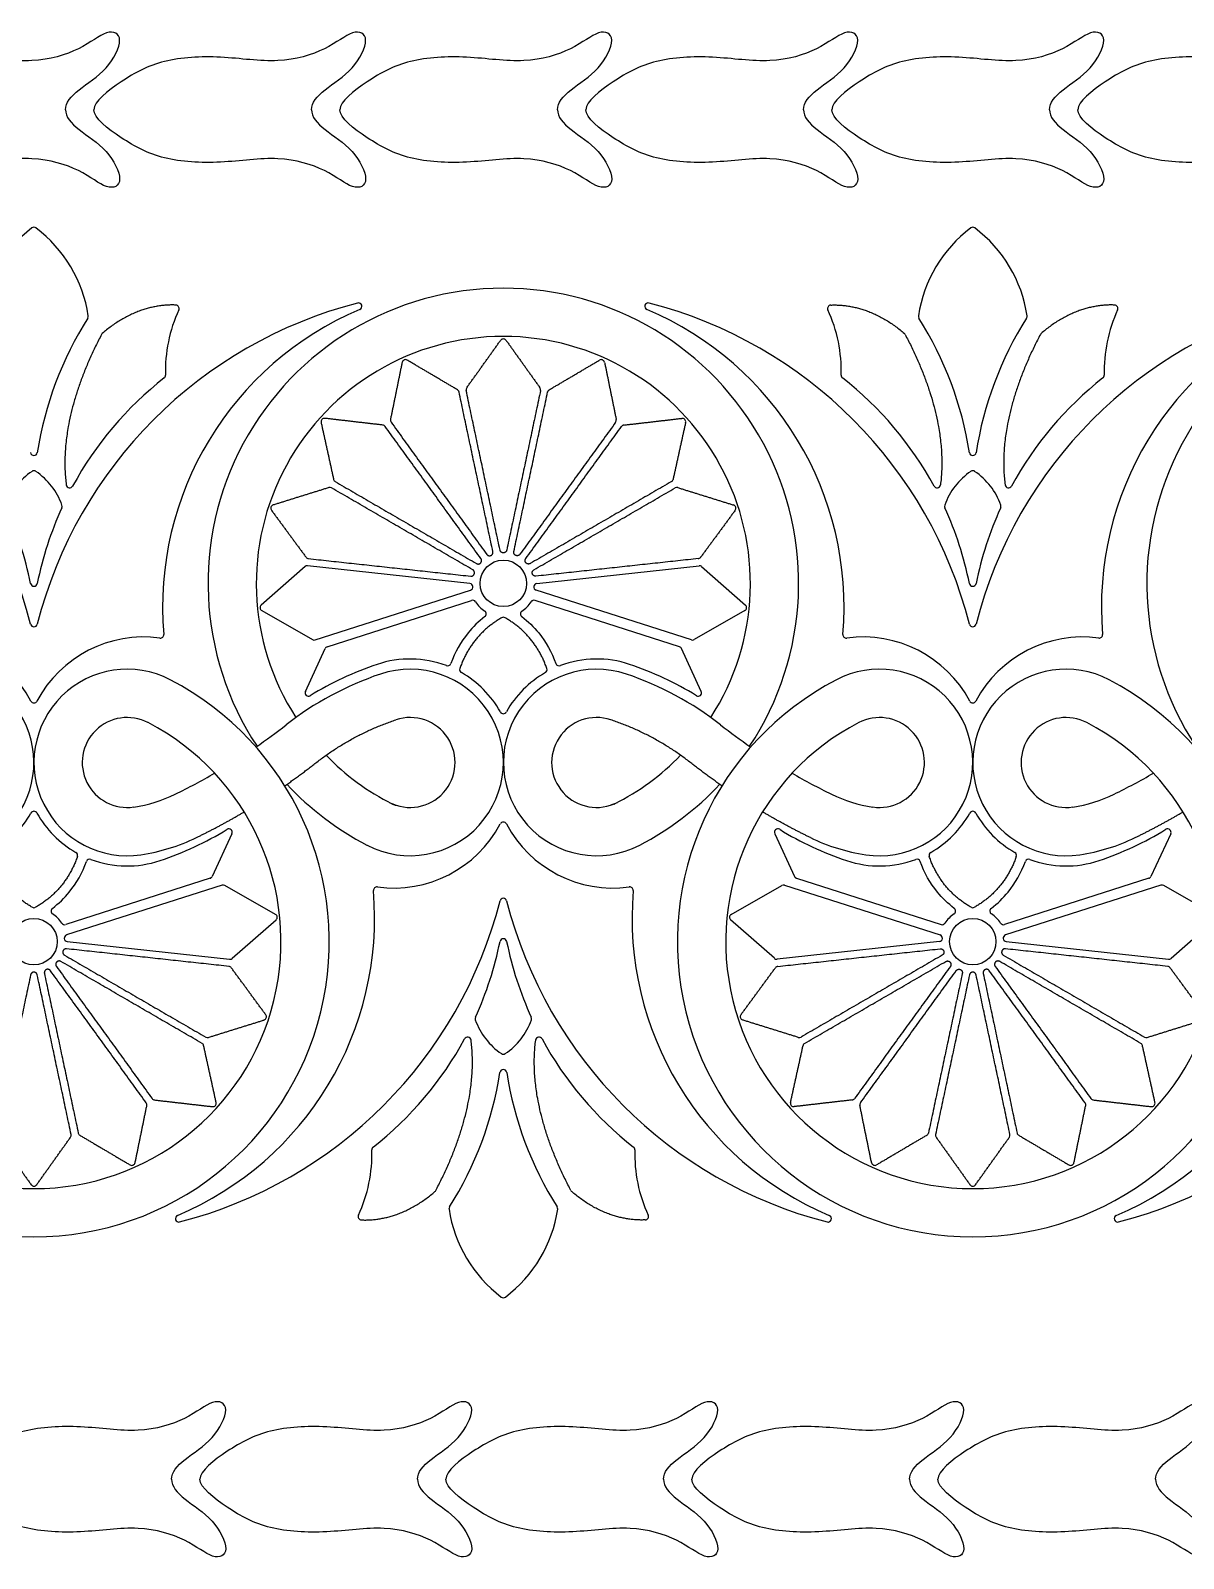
# Model space of a CAD drawing. Header units: millimetres. Extents: x -100 to 100, y -100 to 100.
# Drawn here: x 9.63 to 33.47, y 67.63 to 99.23 of the extents above; entities that cross this region are included whole.
import ezdxf

# ---------------------------------------------------------------- set-up
doc = ezdxf.new("R2010")
doc.units = ezdxf.units.MM
doc.header["$MEASUREMENT"] = 0
doc.layers.add('Layer 03', color=5, linetype='Continuous')

msp = doc.modelspace()

# ---------------------------------------------------------------- linework, layer by layer
at = {"layer": 'Layer 03'}
for p, q in [((18.719, 87.792), (15.363, 88.156)), ((20.1, 87.792), (23.455, 88.156)), ((15.309, 88.139), (14.403, 87.343)), ((23.509, 88.139), (24.416, 87.343)), ((15.518, 86.625), (18.732, 87.655)), ((23.3, 86.625), (20.086, 87.655)), ((14.414, 87.229), (15.462, 86.631)), ((15.767, 86.483), (18.753, 87.44)), ((23.051, 86.483), (20.066, 87.44)), ((24.404, 87.229), (23.357, 86.631)), ((15.316, 85.56), (15.725, 86.446)), ((23.502, 85.56), (23.094, 86.446)), ((13.797, 82.617), (13.389, 81.732)), ((25.021, 82.617), (25.429, 81.732)), ((33.207, 82.617), (32.798, 81.732)), ((13.347, 81.694), (10.361, 80.737)), ((13.596, 81.552), (10.381, 80.522)), ((14.699, 80.948), (13.652, 81.546)), ((24.119, 80.948), (25.166, 81.546)), ((25.223, 81.552), (28.437, 80.522)), ((25.472, 81.694), (28.457, 80.737)), ((32.756, 81.694), (29.77, 80.737)), ((33.005, 81.552), (29.79, 80.522)), ((34.109, 80.948), (33.061, 81.546)), ((13.805, 80.039), (14.711, 80.834)), ((25.013, 80.039), (24.107, 80.834)), ((33.214, 80.039), (34.12, 80.834)), ((10.395, 80.385), (13.751, 80.021)), ((28.423, 80.385), (25.067, 80.021)), ((29.804, 80.385), (33.16, 80.021))]:
    msp.add_line(p, q, dxfattribs=at)
for centre in [(19.409, 87.793), (9.705, 80.384), (29.114, 80.384)]:
    msp.add_circle(centre, 0.48, dxfattribs=at)
for centre, radius, start, end in [((11.349, 92.908), 2.8, 127.0477, 171.3906), ((9.705, 95.087), 0.0704, 52.9523, 127.0477), ((8.06, 92.908), 2.8, 8.6094, 52.9523), ((30.758, 92.908), 2.8, 127.0477, 171.3906), ((29.114, 95.087), 0.0704, 52.9523, 127.0477), ((27.469, 92.908), 2.8, 8.6094, 52.9523), ((19.409, 87.793), 6.105, 90, 213.4938), ((19.409, 87.793), 6.105, 326.5062, 90), ((38.818, 87.793), 6.105, 90, 213.4938), ((0.712, 84.671), 9.211, 14.3254, 75.5405), ((18.697, 84.671), 9.211, 104.4595, 165.6746), ((12.636, 93.478), 0.0704, 335.2074, 87.687), ((16.415, 93.522), 0.0704, 292.9015, 104.4595), ((22.403, 93.522), 0.0704, 75.5405, 247.0985), ((20.121, 84.671), 9.211, 14.3254, 75.5405), ((26.182, 93.478), 0.0704, 92.313, 204.7926), ((38.106, 84.671), 9.211, 104.4595, 165.6746), ((32.045, 93.478), 0.0704, 335.2074, 87.687), ((16.947, 89.392), 7.257, 147.6169, 171.2498), ((10.759, 93.317), 0.0704, 327.6169, 8.6094), ((19.04, 87.307), 6.675, 112.9015, 184.8891), ((15.438, 92.184), 3.016, 155.2074, 181.6301), ((19.778, 87.307), 6.675, 355.1109, 67.0985), ((23.38, 92.184), 3.016, 358.3699, 24.7926), ((28.059, 93.317), 0.0704, 171.3906, 212.3831), ((21.871, 89.392), 7.257, 8.7502, 32.3831), ((36.356, 89.392), 7.257, 147.6169, 171.2498), ((30.168, 93.317), 0.0704, 327.6169, 8.6094), ((38.449, 87.307), 6.675, 112.9015, 184.8891), ((34.847, 92.184), 3.016, 155.2074, 181.6301), ((11.165, 92.908), 0.0704, 131.2726, 152.1142), ((19.409, 87.793), 5.107, 90, 212.8968), ((19.409, 87.793), 5.107, 327.1032, 90), ((27.653, 92.908), 0.0704, 27.8858, 48.7274), ((30.574, 92.908), 0.0704, 131.2726, 152.1142), ((19.409, 92.778), 0.0704, 35.4977, 144.5023), ((17.386, 92.349), 0.0704, 59.4455, 168.4501), ((21.433, 92.349), 0.0704, 11.5499, 120.5545), ((16.842, 86.363), 7.211, 128.0617, 151.4993), ((12.353, 92.096), 0.0704, 308.0617, 1.6301), ((26.465, 92.096), 0.0704, 178.3699, 231.9383), ((21.976, 86.363), 7.211, 28.5007, 51.9383), ((36.251, 86.363), 7.211, 128.0617, 151.4993), ((31.762, 92.096), 0.0704, 308.0617, 1.6301), ((18.424, 91.736), 0.0704, 11.9739, 59.4455), ((18.709, 91.797), 0.0704, 144.5023, 191.9739), ((20.109, 91.797), 0.0704, 348.0261, 35.4977), ((20.394, 91.736), 0.0704, 120.5545, 168.0337), ((15.71, 91.136), 0.0704, 83.3932, 192.3979), ((16.908, 90.997), 0.0704, 35.9217, 83.3932), ((17.144, 91.168), 0.0704, 168.4501, 215.9217), ((21.674, 91.168), 0.0704, 324.0783, 11.5499), ((21.91, 90.997), 0.0704, 96.6068, 144.0783), ((23.108, 91.136), 0.0704, 347.6021, 96.6068), ((9.705, 90.507), 0.0704, 188.7502, 351.2498), ((29.114, 90.507), 0.0704, 188.7502, 351.2498), ((10.455, 88.94), 1.411, 124.0307, 160.5139), ((9.705, 90.052), 0.0704, 55.9693, 124.0307), ((8.954, 88.94), 1.411, 19.4861, 55.9693), ((29.864, 88.94), 1.411, 124.0307, 160.5139), ((29.114, 90.052), 0.0704, 55.9693, 124.0307), ((28.363, 88.94), 1.411, 19.4861, 55.9693), ((10.443, 89.838), 0.0704, 187.6175, 331.4993), ((15.823, 89.706), 0.0704, 59.8694, 107.341), ((15.969, 89.958), 0.0704, 192.3979, 239.8694), ((22.849, 89.958), 0.0704, 300.1306, 347.6021), ((22.995, 89.706), 0.0704, 72.659, 120.1306), ((28.375, 89.838), 0.0704, 208.5007, 352.3825), ((29.852, 89.838), 0.0704, 187.6175, 331.4993), ((2.567, 86.363), 7.211, 11.4156, 24.5409), ((16.842, 86.363), 7.211, 155.4591, 168.5844), ((10.218, 89.388), 0.0704, 335.4591, 19.4861), ((14.672, 89.347), 0.0704, 107.341, 216.3456), ((24.146, 89.347), 0.0704, 323.6544, 72.659), ((28.6, 89.388), 0.0704, 160.5139, 204.5409), ((21.976, 86.363), 7.211, 11.4156, 24.5409), ((36.251, 86.363), 7.211, 155.4591, 168.5844), ((29.627, 89.388), 0.0704, 335.4591, 19.4861), ((15.355, 88.086), 0.0704, 83.8172, 131.2888), ((15.387, 88.375), 0.0704, 216.3456, 263.8172), ((23.432, 88.375), 0.0704, 276.1828, 323.6544), ((23.463, 88.086), 0.0704, 48.7112, 96.1828), ((9.705, 87.804), 0.0704, 191.4156, 348.5844), ((18.711, 87.722), 0.0704, 287.765, 83.8172), ((20.107, 87.722), 0.0704, 96.1828, 252.235), ((29.114, 87.804), 0.0704, 191.4156, 348.5844), ((14.449, 87.29), 0.0704, 131.2888, 240.2934), ((18.774, 87.373), 0.0704, 33.5099, 107.765), ((19.409, 87.793), 0.691, 213.5099, 236.113), ((18.985, 87.161), 0.0704, 307.3775, 56.113), ((19.834, 87.161), 0.0704, 123.887, 232.6225), ((19.409, 87.793), 0.691, 303.887, 326.4901), ((20.044, 87.373), 0.0704, 72.235, 146.4901), ((24.369, 87.29), 0.0704, 299.7066, 48.7112), ((9.705, 86.967), 0.0704, 194.3254, 345.6746), ((19.409, 87.021), 0.0704, 60.0428, 119.9572), ((29.114, 86.967), 0.0704, 194.3254, 345.6746), ((7.435, 84.186), 2.499, 27.959, 97.7055), ((11.974, 84.186), 2.499, 82.2945, 152.041), ((12.319, 86.733), 0.0704, 262.2945, 4.8891), ((15.497, 86.692), 0.0704, 240.2934, 287.765), ((23.322, 86.692), 0.0704, 252.235, 299.7066), ((26.499, 86.733), 0.0704, 175.1109, 277.7055), ((26.844, 84.186), 2.499, 27.959, 97.7055), ((31.383, 84.186), 2.499, 82.2945, 152.041), ((31.728, 86.733), 0.0704, 262.2945, 4.8891), ((15.789, 86.416), 0.0704, 107.765, 155.2366), ((23.03, 86.416), 0.0704, 24.7634, 72.235), ((7.776, 84.089), 1.928, 261.5255, 117.4989), ((11.633, 84.089), 1.928, 62.5011, 278.4745), ((18.948, 79.721), 6.747, 108.5717, 121.5567), ((17.481, 84.089), 1.928, 242.5, 108.5717), ((17.481, 84.089), 2.14, 69.4855, 108.5717), ((18.255, 86.159), 0.0704, 249.4855, 339.7509), ((18.576, 86.009), 0.0704, 160.5333, 240.307), ((17.481, 84.089), 2.14, 29.2482, 60.307), ((21.338, 84.089), 1.928, 71.4283, 297.5), ((21.338, 84.089), 2.14, 119.693, 150.7518), ((20.243, 86.009), 0.0704, 299.693, 19.4667), ((20.563, 86.159), 0.0704, 200.2491, 290.5145), ((21.338, 84.089), 2.14, 71.4283, 110.5145), ((19.87, 79.721), 6.747, 58.4433, 71.4283), ((27.185, 84.089), 1.928, 261.5255, 117.4989), ((31.042, 84.089), 1.928, 62.5011, 278.4745), ((9.705, 80.384), 6.105, 117.4996, 270), ((9.705, 80.384), 6.105, 270, 62.5004), ((18.948, 79.721), 6.536, 108.5717, 128.0721), ((19.87, 79.721), 6.536, 51.9279, 71.4283), ((29.114, 80.384), 6.105, 117.4996, 270), ((29.114, 80.384), 6.105, 270, 62.5004), ((9.705, 85.391), 0.0704, 207.959, 332.041), ((15.38, 85.53), 0.0704, 155.2366, 301.5567), ((23.438, 85.53), 0.0704, 238.4433, 24.7634), ((29.114, 85.391), 0.0704, 207.959, 332.041), ((11.633, 84.089), 0.93, 62.5, 278.4745), ((17.481, 84.089), 0.93, 242.5, 108.5717), ((19.409, 85.168), 0.0704, 209.2482, 330.7518), ((21.338, 84.089), 0.93, 71.4283, 297.5), ((27.185, 84.089), 0.93, 261.5255, 117.5), ((31.042, 84.089), 0.93, 62.5, 278.4745), ((9.705, 80.384), 5.107, 117.5, 270), ((9.705, 80.384), 5.107, 270, 62.5), ((7.023, 94.945), 12.802, 304.6123, 308.0717), ((31.795, 94.945), 12.802, 231.9283, 235.3877), ((29.114, 80.384), 5.107, 117.5, 270), ((29.114, 80.384), 5.107, 270, 62.5), ((19.409, 87.793), 5.107, 224.1258, 243.3181), ((19.409, 87.793), 5.107, 296.6819, 315.8742), ((7.023, 94.945), 12.802, 295.9504, 300.0797), ((31.795, 94.945), 12.802, 239.9203, 244.0496), ((26.432, 94.945), 12.802, 295.9504, 300.0797), ((11.336, 86.083), 2.947, 278.4745, 295.9504), ((19.409, 87.793), 6.105, 222.8864, 242.5), ((19.409, 87.793), 6.105, 297.5, 317.1136), ((27.482, 86.083), 2.947, 244.0496, 261.5255), ((30.745, 86.083), 2.947, 278.4745, 295.9504), ((7.776, 84.089), 2.14, 299.693, 330.7518), ((9.705, 83.009), 0.0704, 29.2482, 150.7518), ((11.633, 84.089), 2.14, 209.2482, 240.307), ((17.139, 83.991), 2.499, 262.2945, 332.041), ((19.409, 82.786), 0.0704, 27.959, 152.041), ((21.679, 83.991), 2.499, 207.959, 277.7055), ((27.185, 84.089), 2.14, 299.693, 330.7518), ((29.114, 83.009), 0.0704, 29.2482, 150.7518), ((31.042, 84.089), 2.14, 209.2482, 240.307), ((11.336, 86.083), 3.945, 278.4745, 295.9504), ((10.165, 88.456), 6.747, 288.5717, 301.5567), ((13.734, 82.647), 0.0704, 335.2366, 121.5567), ((25.085, 82.647), 0.0704, 58.4433, 204.7634), ((28.653, 88.456), 6.747, 238.4433, 251.4283), ((27.482, 86.083), 3.945, 244.0496, 261.5255), ((30.745, 86.083), 3.945, 278.4745, 295.9504), ((29.575, 88.456), 6.747, 288.5717, 301.5567), ((33.143, 82.647), 0.0704, 335.2366, 121.5567), ((10.538, 82.169), 0.0704, 340.5333, 60.307), ((28.28, 82.169), 0.0704, 119.693, 199.4667), ((29.947, 82.169), 0.0704, 340.5333, 60.307), ((10.858, 82.019), 0.0704, 69.4855, 159.7509), ((11.633, 84.089), 2.14, 249.4855, 288.5717), ((27.185, 84.089), 2.14, 251.4283, 290.5145), ((27.96, 82.019), 0.0704, 20.2491, 110.5145), ((30.268, 82.019), 0.0704, 69.4855, 159.7509), ((31.042, 84.089), 2.14, 249.4855, 288.5717), ((13.325, 81.761), 0.0704, 287.765, 335.2366), ((13.617, 81.485), 0.0704, 60.2934, 107.765), ((25.201, 81.485), 0.0704, 72.235, 119.7066), ((25.493, 81.761), 0.0704, 204.7634, 252.235), ((32.734, 81.761), 0.0704, 287.765, 335.2366), ((33.026, 81.485), 0.0704, 60.2934, 107.765), ((10.073, 80.87), 6.675, 292.9015, 4.8891), ((10.416, 83.507), 9.211, 284.4595, 345.6746), ((16.795, 81.445), 0.0704, 82.2945, 184.8891), ((19.409, 81.21), 0.0704, 14.3254, 165.6746), ((28.402, 83.507), 9.211, 194.3254, 255.5405), ((22.023, 81.445), 0.0704, 355.1109, 97.7055), ((28.745, 80.87), 6.675, 175.1109, 247.0985), ((29.483, 80.87), 6.675, 292.9015, 4.8891), ((29.825, 83.507), 9.211, 284.4595, 345.6746), ((9.705, 81.156), 0.0704, 240.0428, 299.9572), ((10.129, 81.016), 0.0704, 127.3775, 236.113), ((9.705, 80.384), 0.691, 33.5099, 56.113), ((14.665, 80.887), 0.0704, 311.2888, 60.2934), ((24.154, 80.887), 0.0704, 119.7066, 228.7112), ((29.114, 80.384), 0.691, 123.887, 146.4901), ((28.689, 81.016), 0.0704, 303.887, 52.6225), ((29.114, 81.156), 0.0704, 240.0428, 299.9572), ((29.538, 81.016), 0.0704, 127.3775, 236.113), ((29.114, 80.384), 0.691, 33.5099, 56.113), ((10.339, 80.805), 0.0704, 213.5099, 287.765), ((28.479, 80.805), 0.0704, 252.235, 326.4901), ((29.749, 80.805), 0.0704, 213.5099, 287.765), ((10.403, 80.455), 0.0704, 107.765, 263.8172), ((12.272, 81.814), 7.211, 335.4591, 348.5844), ((19.409, 80.373), 0.0704, 11.4156, 168.5844), ((26.546, 81.814), 7.211, 191.4156, 204.5409), ((28.416, 80.455), 0.0704, 276.1828, 72.235), ((29.812, 80.455), 0.0704, 107.765, 263.8172), ((13.758, 80.091), 0.0704, 263.8172, 311.2888), ((25.06, 80.091), 0.0704, 228.7112, 276.1828), ((33.168, 80.091), 0.0704, 263.8172, 311.2888), ((13.727, 79.802), 0.0704, 36.3456, 83.8172), ((25.091, 79.802), 0.0704, 96.1828, 143.6544), ((33.136, 79.802), 0.0704, 36.3456, 83.8172), ((14.442, 78.831), 0.0704, 287.341, 36.3456), ((18.895, 78.79), 0.0704, 155.4591, 199.4861), ((20.16, 79.237), 1.411, 199.4861, 235.9693), ((18.659, 79.237), 1.411, 304.0307, 340.5139), ((19.923, 78.79), 0.0704, 340.5139, 24.5409), ((24.376, 78.831), 0.0704, 143.6544, 252.659), ((13.291, 78.471), 0.0704, 239.8694, 287.341), ((12.272, 81.814), 7.211, 308.0617, 331.4993), ((18.671, 78.339), 0.0704, 7.6175, 151.4993), ((20.147, 78.339), 0.0704, 28.5007, 172.3825), ((26.546, 81.814), 7.211, 208.5007, 231.9383), ((25.528, 78.471), 0.0704, 252.659, 300.1306), ((32.7, 78.471), 0.0704, 239.8694, 287.341), ((13.144, 78.219), 0.0704, 12.3979, 59.8694), ((19.409, 78.126), 0.0704, 235.9693, 304.0307), ((25.674, 78.219), 0.0704, 120.1306, 167.6021), ((32.554, 78.219), 0.0704, 12.3979, 59.8694), ((19.409, 77.67), 0.0704, 8.7502, 171.2498), ((12.167, 78.785), 7.257, 327.6169, 351.2498), ((26.651, 78.785), 7.257, 188.7502, 212.3831), ((12.205, 77.18), 0.0704, 215.9217, 263.3932), ((26.613, 77.18), 0.0704, 276.6068, 324.0783), ((31.615, 77.18), 0.0704, 215.9217, 263.3932), ((11.97, 77.009), 0.0704, 348.4501, 35.9217), ((13.403, 77.042), 0.0704, 263.3932, 12.3979), ((25.415, 77.042), 0.0704, 167.6021, 276.6068), ((26.849, 77.009), 0.0704, 144.0783, 191.5499), ((31.379, 77.009), 0.0704, 348.4501, 35.9217), ((32.812, 77.042), 0.0704, 263.3932, 12.3979), ((10.405, 76.381), 0.0704, 324.5023, 11.9739), ((10.69, 76.441), 0.0704, 191.9663, 239.4455), ((28.129, 76.441), 0.0704, 300.5545, 348.0261), ((28.413, 76.381), 0.0704, 168.0261, 215.4977), ((29.814, 76.381), 0.0704, 324.5023, 11.9739), ((30.099, 76.441), 0.0704, 191.9663, 239.4455), ((13.676, 75.993), 3.016, 335.2074, 1.6301), ((16.761, 76.081), 0.0704, 128.0617, 181.6301), ((22.057, 76.081), 0.0704, 358.3699, 51.9383), ((25.142, 75.993), 3.016, 178.3699, 204.7926), ((11.728, 75.828), 0.0704, 239.4455, 348.4501), ((27.09, 75.828), 0.0704, 191.5499, 300.5545), ((31.137, 75.828), 0.0704, 239.4455, 348.4501), ((9.705, 75.399), 0.0704, 215.4977, 324.5023), ((17.949, 75.269), 0.0704, 311.2726, 332.1142), ((20.869, 75.269), 0.0704, 207.8858, 228.7274), ((29.114, 75.399), 0.0704, 215.4977, 324.5023), ((18.355, 74.86), 0.0704, 147.6169, 188.6094), ((20.463, 74.86), 0.0704, 351.3906, 32.3831), ((12.699, 74.656), 0.0704, 112.9015, 284.4595), ((16.478, 74.699), 0.0704, 155.2074, 267.687), ((21.054, 75.269), 2.8, 188.6094, 232.9523), ((17.765, 75.269), 2.8, 307.0477, 351.3906), ((22.341, 74.699), 0.0704, 272.313, 24.7926), ((26.12, 74.656), 0.0704, 255.5405, 67.0985), ((32.108, 74.656), 0.0704, 112.9015, 284.4595), ((19.409, 73.09), 0.0704, 232.9523, 307.0477)]:
    msp.add_arc(centre, radius, start, end, dxfattribs=at)
for points, degree in [([(10.356, 97.589), (10.356, 97.734), (10.583, 97.998), (11.247, 98.4), (11.596, 99.117), (11.229, 99.279), (10.705, 98.825), (9.7, 98.518), (8.48, 98.719), (7.252, 98.647), (6.43, 98.208), (5.858, 97.755), (5.858, 97.589)], 3), ([(15.442, 97.589), (15.442, 97.734), (15.669, 97.998), (16.333, 98.4), (16.682, 99.117), (16.315, 99.279), (15.791, 98.825), (14.786, 98.518), (13.566, 98.719), (12.338, 98.647), (11.516, 98.208), (10.944, 97.755), (10.944, 97.589)], 3), ([(20.528, 97.589), (20.528, 97.734), (20.754, 97.998), (21.419, 98.4), (21.768, 99.117), (21.401, 99.279), (20.877, 98.825), (19.871, 98.518), (18.652, 98.719), (17.424, 98.647), (16.602, 98.208), (16.029, 97.755), (16.029, 97.589)], 3), ([(25.614, 97.589), (25.614, 97.734), (25.84, 97.998), (26.505, 98.4), (26.854, 99.117), (26.487, 99.279), (25.963, 98.825), (24.957, 98.518), (23.738, 98.719), (22.509, 98.647), (21.688, 98.208), (21.115, 97.755), (21.115, 97.589)], 3), ([(30.7, 97.589), (30.7, 97.734), (30.926, 97.998), (31.59, 98.4), (31.94, 99.117), (31.573, 99.279), (31.049, 98.825), (30.043, 98.518), (28.824, 98.719), (27.595, 98.647), (26.774, 98.208), (26.201, 97.755), (26.201, 97.589)], 3), ([(35.786, 97.589), (35.786, 97.734), (36.012, 97.998), (36.676, 98.4), (37.026, 99.117), (36.659, 99.279), (36.135, 98.825), (35.129, 98.518), (33.91, 98.719), (32.681, 98.647), (31.86, 98.208), (31.287, 97.755), (31.287, 97.589)], 3), ([(10.356, 97.589), (10.356, 97.444), (10.583, 97.179), (11.247, 96.777), (11.596, 96.06), (11.229, 95.898), (10.705, 96.353), (9.7, 96.659), (8.48, 96.459), (7.252, 96.531), (6.43, 96.969), (5.858, 97.422), (5.858, 97.589)], 3), ([(15.442, 97.589), (15.442, 97.444), (15.669, 97.179), (16.333, 96.777), (16.682, 96.06), (16.315, 95.898), (15.791, 96.353), (14.786, 96.659), (13.566, 96.459), (12.338, 96.531), (11.516, 96.969), (10.944, 97.422), (10.944, 97.589)], 3), ([(20.528, 97.589), (20.528, 97.444), (20.754, 97.179), (21.419, 96.777), (21.768, 96.06), (21.401, 95.898), (20.877, 96.353), (19.871, 96.659), (18.652, 96.459), (17.424, 96.531), (16.602, 96.969), (16.029, 97.422), (16.029, 97.589)], 3), ([(25.614, 97.589), (25.614, 97.444), (25.84, 97.179), (26.505, 96.777), (26.854, 96.06), (26.487, 95.898), (25.963, 96.353), (24.957, 96.659), (23.738, 96.459), (22.509, 96.531), (21.688, 96.969), (21.115, 97.422), (21.115, 97.589)], 3), ([(30.7, 97.589), (30.7, 97.444), (30.926, 97.179), (31.59, 96.777), (31.94, 96.06), (31.573, 95.898), (31.049, 96.353), (30.043, 96.659), (28.824, 96.459), (27.595, 96.531), (26.774, 96.969), (26.201, 97.422), (26.201, 97.589)], 3), ([(35.786, 97.589), (35.786, 97.444), (36.012, 97.179), (36.676, 96.777), (37.026, 96.06), (36.659, 95.898), (36.135, 96.353), (35.129, 96.659), (33.91, 96.459), (32.681, 96.531), (31.86, 96.969), (31.287, 97.422), (31.287, 97.589)], 3), ([(18.651, 91.838), (19.002, 92.328), (19.352, 92.819)], 2), ([(19.466, 92.819), (19.817, 92.328), (20.167, 91.838)], 2), ([(17.316, 92.363), (17.196, 91.773), (17.075, 91.182)], 2), ([(18.46, 91.797), (17.941, 92.103), (17.421, 92.41)], 2), ([(20.358, 91.797), (20.878, 92.103), (21.397, 92.41)], 2), ([(21.502, 92.363), (21.622, 91.773), (21.743, 91.182)], 2), ([(19.193, 88.449), (18.843, 90.1), (18.493, 91.751)], 2), ([(19.34, 88.48), (18.99, 90.131), (18.64, 91.782)], 2), ([(20.178, 91.782), (19.828, 90.131), (19.478, 88.48)], 2), ([(19.626, 88.45), (19.976, 90.1), (20.325, 91.751)], 2), ([(15.641, 91.121), (15.771, 90.532), (15.9, 89.943)], 2), ([(16.916, 91.067), (16.317, 91.136), (15.718, 91.206)], 2), ([(18.946, 88.305), (17.955, 89.672), (16.965, 91.038)], 2), ([(17.087, 91.126), (18.077, 89.76), (19.067, 88.393)], 2), ([(21.731, 91.126), (20.741, 89.76), (19.752, 88.394)], 2), ([(19.873, 88.305), (20.863, 89.672), (21.853, 91.038)], 2), ([(21.902, 91.067), (22.501, 91.136), (23.1, 91.206)], 2), ([(23.177, 91.121), (23.047, 90.532), (22.918, 89.943)], 2), ([(15.802, 89.773), (15.226, 89.594), (14.651, 89.414)], 2), ([(18.778, 88.073), (17.318, 88.92), (15.858, 89.767)], 2), ([(15.934, 89.897), (17.393, 89.05), (18.853, 88.203)], 2), ([(22.884, 89.897), (21.425, 89.05), (19.965, 88.203)], 2), ([(20.041, 88.073), (21.5, 88.92), (22.96, 89.767)], 2), ([(23.016, 89.773), (23.592, 89.594), (24.167, 89.414)], 2), ([(14.615, 89.305), (14.973, 88.819), (15.33, 88.333)], 2), ([(24.203, 89.305), (23.846, 88.819), (23.488, 88.333)], 2), ([(15.379, 88.305), (17.057, 88.123), (18.735, 87.942)], 2), ([(23.439, 88.305), (21.761, 88.123), (20.083, 87.942)], 2), ([(19.374, 87.082), (18.754, 86.725), (18.509, 86.032)], 2), ([(19.027, 87.105), (18.897, 87.006), (18.781, 86.893), (18.679, 86.768)], 3), ([(20.309, 86.032), (20.064, 86.725), (19.444, 87.082)], 2), ([(19.791, 87.105), (19.921, 87.006), (20.037, 86.893), (20.14, 86.768)], 3), ([(18.679, 86.768), (18.528, 86.583), (18.408, 86.37), (18.321, 86.134)], 3), ([(20.14, 86.768), (20.291, 86.583), (20.41, 86.37), (20.497, 86.134)], 3), ([(9.669, 81.095), (9.049, 81.452), (8.805, 82.145)], 2), ([(10.605, 82.145), (10.36, 81.452), (9.74, 81.095)], 2), ([(10.435, 81.409), (10.586, 81.594), (10.705, 81.807), (10.792, 82.043)], 3), ([(28.383, 81.409), (28.232, 81.594), (28.113, 81.807), (28.026, 82.043)], 3), ([(29.078, 81.095), (28.459, 81.452), (28.214, 82.145)], 2), ([(30.014, 82.145), (29.769, 81.452), (29.149, 81.095)], 2), ([(29.844, 81.409), (29.995, 81.594), (30.114, 81.807), (30.201, 82.043)], 3), ([(10.086, 81.072), (10.216, 81.172), (10.333, 81.284), (10.435, 81.409)], 3), ([(28.732, 81.072), (28.602, 81.172), (28.485, 81.284), (28.383, 81.409)], 3), ([(29.495, 81.072), (29.625, 81.172), (29.742, 81.284), (29.844, 81.409)], 3), ([(13.18, 78.28), (11.72, 79.127), (10.261, 79.975)], 2), ([(10.336, 80.105), (11.796, 79.257), (13.255, 78.41)], 2), ([(13.735, 79.872), (12.057, 80.054), (10.379, 80.236)], 2), ([(25.084, 79.872), (26.761, 80.054), (28.439, 80.236)], 2), ([(28.482, 80.105), (27.023, 79.257), (25.563, 78.41)], 2), ([(25.638, 78.28), (27.098, 79.127), (28.558, 79.975)], 2), ([(32.589, 78.28), (31.129, 79.127), (29.67, 79.975)], 2), ([(29.745, 80.105), (31.205, 79.257), (32.664, 78.41)], 2), ([(33.144, 79.872), (31.466, 80.054), (29.788, 80.236)], 2), ([(9.636, 79.697), (9.286, 78.046), (8.935, 76.395)], 2), ([(10.474, 76.395), (10.124, 78.046), (9.773, 79.697)], 2), ([(9.921, 79.727), (10.271, 78.077), (10.621, 76.426)], 2), ([(12.027, 77.051), (11.037, 78.417), (10.047, 79.783)], 2), ([(10.168, 79.872), (11.158, 78.506), (12.148, 77.139)], 2), ([(14.498, 78.872), (14.141, 79.358), (13.784, 79.844)], 2), ([(24.32, 78.872), (24.677, 79.358), (25.034, 79.844)], 2), ([(28.65, 79.872), (27.66, 78.506), (26.67, 77.139)], 2), ([(26.792, 77.051), (27.782, 78.417), (28.772, 79.784)], 2), ([(28.898, 79.728), (28.548, 78.077), (28.197, 76.426)], 2), ([(29.045, 79.697), (28.695, 78.046), (28.344, 76.395)], 2), ([(29.883, 76.395), (29.533, 78.046), (29.183, 79.697)], 2), ([(29.33, 79.727), (29.68, 78.077), (30.03, 76.426)], 2), ([(31.436, 77.051), (30.446, 78.417), (29.456, 79.783)], 2), ([(29.577, 79.872), (30.567, 78.506), (31.557, 77.139)], 2), ([(33.908, 78.872), (33.55, 79.358), (33.193, 79.844)], 2), ([(13.312, 78.404), (13.887, 78.584), (14.463, 78.763)], 2), ([(25.507, 78.404), (24.931, 78.584), (24.355, 78.763)], 2), ([(32.721, 78.404), (33.296, 78.584), (33.872, 78.763)], 2), ([(13.472, 77.057), (13.343, 77.646), (13.213, 78.234)], 2), ([(25.346, 77.057), (25.476, 77.646), (25.605, 78.234)], 2), ([(32.881, 77.057), (32.752, 77.646), (32.622, 78.234)], 2), ([(12.197, 77.11), (12.796, 77.041), (13.395, 76.972)], 2), ([(26.621, 77.11), (26.022, 77.041), (25.423, 76.972)], 2), ([(31.606, 77.11), (32.205, 77.041), (32.804, 76.972)], 2), ([(11.797, 75.814), (11.918, 76.405), (12.039, 76.995)], 2), ([(27.021, 75.814), (26.9, 76.405), (26.78, 76.995)], 2), ([(31.206, 75.814), (31.327, 76.405), (31.448, 76.995)], 2), ([(8.947, 76.34), (9.297, 75.849), (9.647, 75.358)], 2), ([(9.762, 75.358), (10.112, 75.849), (10.462, 76.34)], 2), ([(10.654, 76.38), (11.173, 76.074), (11.692, 75.767)], 2), ([(28.164, 76.38), (27.645, 76.074), (27.126, 75.767)], 2), ([(28.356, 76.34), (28.706, 75.849), (29.056, 75.358)], 2), ([(29.171, 75.358), (29.521, 75.849), (29.871, 76.34)], 2), ([(30.063, 76.38), (30.582, 76.074), (31.101, 75.767)], 2), ([(12.549, 69.265), (12.549, 69.41), (12.775, 69.675), (13.439, 70.077), (13.788, 70.793), (13.421, 70.956), (12.897, 70.501), (11.892, 70.195), (10.672, 70.395), (9.444, 70.323), (8.622, 69.885), (8.05, 69.432), (8.05, 69.265)], 3), ([(17.634, 69.265), (17.634, 69.41), (17.861, 69.675), (18.525, 70.077), (18.874, 70.793), (18.507, 70.956), (17.983, 70.501), (16.978, 70.195), (15.758, 70.395), (14.53, 70.323), (13.708, 69.885), (13.136, 69.432), (13.136, 69.265)], 3), ([(22.72, 69.265), (22.72, 69.41), (22.946, 69.675), (23.611, 70.077), (23.96, 70.793), (23.593, 70.956), (23.069, 70.501), (22.063, 70.195), (20.844, 70.395), (19.616, 70.323), (18.794, 69.885), (18.221, 69.432), (18.221, 69.265)], 3), ([(27.806, 69.265), (27.806, 69.41), (28.032, 69.675), (28.697, 70.077), (29.046, 70.793), (28.679, 70.956), (28.155, 70.501), (27.149, 70.195), (25.93, 70.395), (24.701, 70.323), (23.88, 69.885), (23.307, 69.432), (23.307, 69.265)], 3), ([(32.892, 69.265), (32.892, 69.41), (33.118, 69.675), (33.782, 70.077), (34.132, 70.793), (33.765, 70.956), (33.241, 70.501), (32.235, 70.195), (31.016, 70.395), (29.787, 70.323), (28.966, 69.885), (28.393, 69.432), (28.393, 69.265)], 3), ([(12.549, 69.265), (12.549, 69.12), (12.775, 68.856), (13.439, 68.454), (13.788, 67.737), (13.421, 67.575), (12.897, 68.029), (11.892, 68.335), (10.672, 68.135), (9.444, 68.207), (8.622, 68.646), (8.05, 69.099), (8.05, 69.265)], 3), ([(17.634, 69.265), (17.634, 69.12), (17.861, 68.856), (18.525, 68.454), (18.874, 67.737), (18.507, 67.575), (17.983, 68.029), (16.978, 68.335), (15.758, 68.135), (14.53, 68.207), (13.708, 68.646), (13.136, 69.099), (13.136, 69.265)], 3), ([(22.72, 69.265), (22.72, 69.12), (22.946, 68.856), (23.611, 68.454), (23.96, 67.737), (23.593, 67.575), (23.069, 68.029), (22.063, 68.335), (20.844, 68.135), (19.616, 68.207), (18.794, 68.646), (18.221, 69.099), (18.221, 69.265)], 3), ([(27.806, 69.265), (27.806, 69.12), (28.032, 68.856), (28.697, 68.454), (29.046, 67.737), (28.679, 67.575), (28.155, 68.029), (27.149, 68.335), (25.93, 68.135), (24.701, 68.207), (23.88, 68.646), (23.307, 69.099), (23.307, 69.265)], 3), ([(32.892, 69.265), (32.892, 69.12), (33.118, 68.856), (33.782, 68.454), (34.132, 67.737), (33.765, 67.575), (33.241, 68.029), (32.235, 68.335), (31.016, 68.135), (29.787, 68.207), (28.966, 68.646), (28.393, 69.099), (28.393, 69.265)], 3)]:
    msp.add_open_spline(points, degree=degree, dxfattribs=at)
for points, weights in [([(12.639, 93.549), (11.825, 93.581), (11.118, 92.961)], [0.991086190686, 0.931627267798, 0.998993724523]), ([(26.179, 93.549), (26.993, 93.581), (27.7, 92.961)], [0.991086190686, 0.931627267798, 0.998993724523]), ([(32.048, 93.549), (31.234, 93.581), (30.528, 92.961)], [0.991086190686, 0.931627267798, 0.998993724523]), ([(11.103, 92.941), (10.188, 91.213), (10.373, 89.828)], [0.996253518444, 0.951418316504, 0.992804499628]), ([(27.716, 92.941), (28.63, 91.213), (28.445, 89.828)], [0.996253518444, 0.951418316504, 0.992804499628]), ([(30.512, 92.941), (29.597, 91.213), (29.782, 89.828)], [0.996253518444, 0.951418316504, 0.992804499628]), ([(15.533, 84.081), (16.282, 84.668), (17.184, 84.971)], [1, 0.985555526944, 1]), ([(23.285, 84.081), (22.536, 84.668), (21.634, 84.971)], [1, 0.985555526944, 1]), ([(14.89, 83.606), (15.218, 83.834), (15.533, 84.081)], [0.997776199129, 0.998468414763, 1]), ([(23.928, 83.606), (23.6, 83.834), (23.285, 84.081)], [0.997776199129, 0.998468414763, 1]), ([(17.116, 83.23), (17.15, 83.218), (17.184, 83.207)], [0.998930088524, 0.99944361276, 1]), ([(21.702, 83.23), (21.668, 83.218), (21.634, 83.207)], [0.998930088524, 0.99944361276, 1]), ([(13.062, 82.536), (13.567, 82.782), (14.05, 83.067)], [0.999999997335, 0.997851911537, 0.997354930222]), ([(25.756, 82.536), (25.252, 82.782), (24.769, 83.067)], [0.999999997335, 0.997851911537, 0.997354930222]), ([(32.471, 82.536), (32.976, 82.782), (33.459, 83.067)], [0.999999997335, 0.997851911537, 0.997354930222]), ([(18.011, 75.236), (18.926, 76.965), (18.741, 78.349)], [0.996253518444, 0.951418316504, 0.992804499628]), ([(20.807, 75.236), (19.893, 76.965), (20.078, 78.349)], [0.996253518444, 0.951418316504, 0.992804499628]), ([(16.475, 74.629), (17.289, 74.596), (17.995, 75.216)], [0.991086190686, 0.931627267798, 0.998993724523]), ([(22.343, 74.629), (21.53, 74.596), (20.823, 75.216)], [0.991086190686, 0.931627267798, 0.998993724523])]:
    msp.add_rational_spline(points, weights, degree=2, dxfattribs=at)
for points, weights, knots in [([(19.478, 88.48), (19.466, 88.424), (19.409, 88.424), (19.352, 88.424), (19.34, 88.48)], [1, 0.777002531931, 1, 0.777002531931, 1], [4.039016, 4.039016, 4.039016, 4.1207247, 4.1207247, 4.2024335, 4.2024335, 4.2024335]), ([(18.853, 88.203), (18.902, 88.174), (18.941, 88.216), (18.979, 88.259), (18.946, 88.305)], [1, 0.777002532812, 1, 0.777002532812, 1], [3.7649943, 3.7649943, 3.7649943, 3.846703, 3.846703, 3.9284118, 3.9284118, 3.9284118]), ([(19.067, 88.393), (19.101, 88.347), (19.153, 88.37), (19.205, 88.393), (19.193, 88.449)], [1, 0.777002534424, 1, 0.777002534424, 1], [6.4880822, 6.4880822, 6.4880822, 6.5697909, 6.5697909, 6.6514997, 6.6514997, 6.6514997]), ([(19.752, 88.394), (19.718, 88.348), (19.666, 88.371), (19.614, 88.394), (19.626, 88.45)], [1, 0.776560308122, 1, 0.776560308122, 1], [6.4871414, 6.4871414, 6.4871414, 6.5689344, 6.5689344, 6.6507274, 6.6507274, 6.6507274]), ([(19.965, 88.203), (19.916, 88.174), (19.877, 88.216), (19.839, 88.259), (19.873, 88.305)], [1, 0.777002532812, 1, 0.777002532812, 1], [3.7649943, 3.7649943, 3.7649943, 3.846703, 3.846703, 3.9284118, 3.9284118, 3.9284118]), ([(18.735, 87.942), (18.791, 87.936), (18.809, 87.99), (18.827, 88.044), (18.778, 88.073)], [1, 0.777002534164, 1, 0.777002534164, 1], [3.7649943, 3.7649943, 3.7649943, 3.846703, 3.846703, 3.9284118, 3.9284118, 3.9284118]), ([(20.083, 87.942), (20.027, 87.936), (20.009, 87.99), (19.991, 88.044), (20.041, 88.073)], [1, 0.777002534164, 1, 0.777002534164, 1], [3.7649943, 3.7649943, 3.7649943, 3.846703, 3.846703, 3.9284118, 3.9284118, 3.9284118]), ([(10.261, 79.975), (10.211, 80.003), (10.173, 79.961), (10.135, 79.919), (10.168, 79.872)], [1, 0.777002532812, 1, 0.777002532812, 1], [3.7649943, 3.7649943, 3.7649943, 3.846703, 3.846703, 3.9284118, 3.9284118, 3.9284118]), ([(10.379, 80.236), (10.322, 80.242), (10.304, 80.187), (10.287, 80.133), (10.336, 80.105)], [1, 0.777002534164, 1, 0.777002534164, 1], [3.7649943, 3.7649943, 3.7649943, 3.846703, 3.846703, 3.9284118, 3.9284118, 3.9284118]), ([(28.439, 80.236), (28.496, 80.242), (28.514, 80.187), (28.532, 80.133), (28.482, 80.105)], [1, 0.777002534164, 1, 0.777002534164, 1], [3.7649943, 3.7649943, 3.7649943, 3.846703, 3.846703, 3.9284118, 3.9284118, 3.9284118]), ([(28.558, 79.975), (28.607, 80.003), (28.645, 79.961), (28.684, 79.919), (28.65, 79.872)], [1, 0.777002532812, 1, 0.777002532812, 1], [3.7649943, 3.7649943, 3.7649943, 3.846703, 3.846703, 3.9284118, 3.9284118, 3.9284118]), ([(29.67, 79.975), (29.62, 80.003), (29.582, 79.961), (29.544, 79.919), (29.577, 79.872)], [1, 0.777002532812, 1, 0.777002532812, 1], [3.7649943, 3.7649943, 3.7649943, 3.846703, 3.846703, 3.9284118, 3.9284118, 3.9284118]), ([(29.788, 80.236), (29.731, 80.242), (29.714, 80.187), (29.696, 80.133), (29.745, 80.105)], [1, 0.777002534164, 1, 0.777002534164, 1], [3.7649943, 3.7649943, 3.7649943, 3.846703, 3.846703, 3.9284118, 3.9284118, 3.9284118]), ([(9.773, 79.697), (9.762, 79.753), (9.705, 79.753), (9.647, 79.753), (9.636, 79.697)], [1, 0.777002531931, 1, 0.777002531931, 1], [4.039016, 4.039016, 4.039016, 4.1207247, 4.1207247, 4.2024335, 4.2024335, 4.2024335]), ([(10.047, 79.783), (10.014, 79.83), (9.961, 79.806), (9.909, 79.783), (9.921, 79.727)], [1, 0.776560308122, 1, 0.776560308122, 1], [6.4871414, 6.4871414, 6.4871414, 6.5689344, 6.5689344, 6.6507274, 6.6507274, 6.6507274]), ([(28.772, 79.784), (28.805, 79.83), (28.857, 79.807), (28.91, 79.784), (28.898, 79.728)], [1, 0.777002534424, 1, 0.777002534424, 1], [6.4880822, 6.4880822, 6.4880822, 6.5697909, 6.5697909, 6.6514997, 6.6514997, 6.6514997]), ([(29.183, 79.697), (29.171, 79.753), (29.114, 79.753), (29.057, 79.753), (29.045, 79.697)], [1, 0.777002531931, 1, 0.777002531931, 1], [4.039016, 4.039016, 4.039016, 4.1207247, 4.1207247, 4.2024335, 4.2024335, 4.2024335]), ([(29.456, 79.783), (29.423, 79.83), (29.37, 79.806), (29.318, 79.783), (29.33, 79.727)], [1, 0.776560308122, 1, 0.776560308122, 1], [6.4871414, 6.4871414, 6.4871414, 6.5689344, 6.5689344, 6.6507274, 6.6507274, 6.6507274])]:
    msp.add_rational_spline(points, weights, degree=2, knots=knots, dxfattribs=at)

doc.saveas('drawing.dxf')
